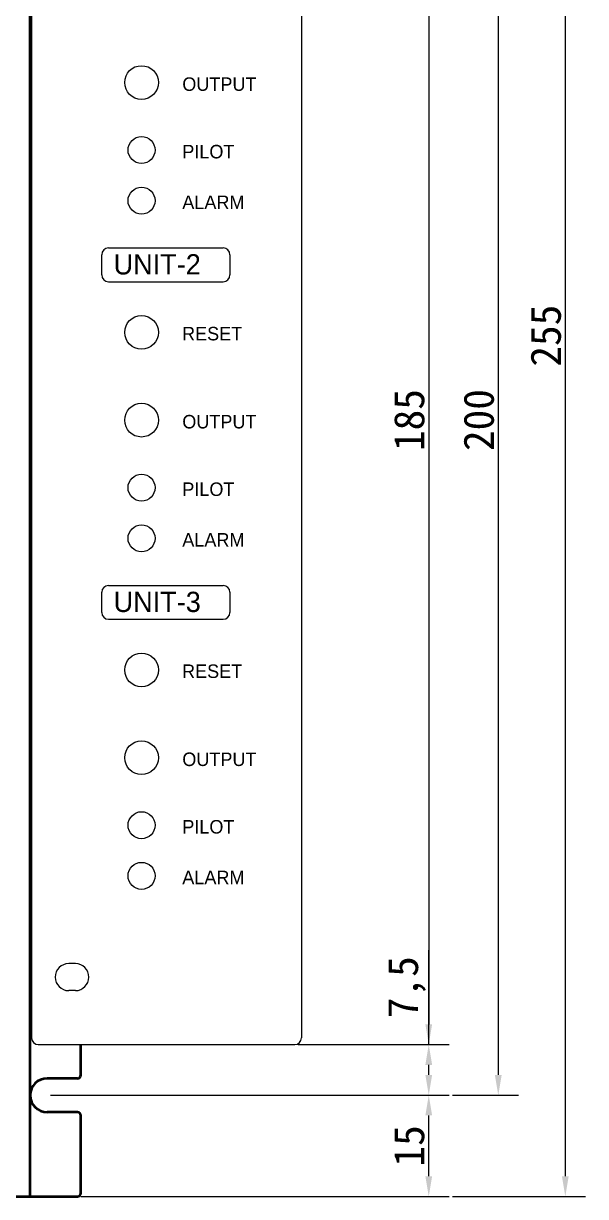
# Model space of a CAD drawing. Header units: millimetres. Extents: x 509 to 2769, y 363 to 1089.
# Drawn here: x 873.9 to 957.2, y 566.4 to 740.1 of the extents above; entities that cross this region are included whole.
import ezdxf

# ---------------------------------------------------------------- set-up
doc = ezdxf.new("R2010")
doc.units = ezdxf.units.MM
for name, color, linetype in [('PCB 커버', 7, 'Continuous'), ('방열판', 7, 'Continuous'), ('케이스', 7, 'Continuous')]:
    doc.layers.add(name, color=color, linetype=linetype)
doc.dimstyles.new('ISO-25', dxfattribs={"dimtxt": 4.5, "dimasz": 3, "dimexe": 3, "dimexo": 0.5, "dimtad": 1, "dimtxsty": 'Standard', "dimcen": 2.5, "dimclrd": 6, "dimclre": 6, "dimclrt": 1, "dimadec": 0, "dimazin": 0, "dimtfac": 1, "dimtmove": 0, "dimatfit": 3, "dimfxl": 3, "dimarcsym": 0})

# ---------------------------------------------------------------- blocks, each defined once
blk = doc.blocks.new('*D7')
at = {"color": 6, "lineweight": -2, "transparency": 16777216}
for p, q in [((914.6, 773.87), (936.96, 773.87)), ((933.96, 770.87), (933.96, 591.87)), ((914.6, 588.87), (936.96, 588.87))]:
    blk.add_line(p, q, dxfattribs=at)
at = {"color": 6, "transparency": 16777216}
for points in [[(933.46, 770.87), (934.46, 770.87), (933.96, 773.87)], [(933.46, 591.87), (934.46, 591.87), (933.96, 588.87)]]:
    blk.add_solid(points, dxfattribs=at)
at = {"layer": 'Defpoints', "color": 0, "transparency": 16777216}
for p in [(914.1, 773.87), (914.1, 588.87), (933.96, 588.87)]:
    blk.add_point(p, dxfattribs=at)
at = {"color": 1, "transparency": 16777216, "insert": (931.08, 681.37), "char_height": 4.5, "attachment_point": 5, "rotation": 90}
blk.add_mtext('185', dxfattribs=at)
blk = doc.blocks.new('*D16')
at = {"color": 6, "lineweight": -2, "transparency": 16777216}
for p, q in [((877.9, 581.37), (936.96, 581.37)), ((933.96, 569.37), (933.96, 578.37)), ((882.4, 566.37), (936.96, 566.37))]:
    blk.add_line(p, q, dxfattribs=at)
at = {"color": 6, "transparency": 16777216}
for points in [[(933.46, 578.37), (934.46, 578.37), (933.96, 581.37)], [(933.46, 569.37), (934.46, 569.37), (933.96, 566.37)]]:
    blk.add_solid(points, dxfattribs=at)
at = {"layer": 'Defpoints', "color": 0, "transparency": 16777216}
for p in [(877.4, 581.37), (933.96, 581.37), (881.9, 566.37)]:
    blk.add_point(p, dxfattribs=at)
at = {"color": 1, "transparency": 16777216, "insert": (931.08, 573.87), "char_height": 4.5, "attachment_point": 5, "rotation": 90}
blk.add_mtext('15', dxfattribs=at)
blk = doc.blocks.new('*D17')
at = {"color": 6, "lineweight": -2, "transparency": 16777216}
for p, q in [((933.96, 588.87), (933.96, 602.87)), ((914.6, 588.87), (936.96, 588.87)), ((933.96, 584.37), (933.96, 585.87)), ((878.4, 581.37), (936.96, 581.37))]:
    blk.add_line(p, q, dxfattribs=at)
at = {"color": 6, "transparency": 16777216}
for points in [[(933.46, 585.87), (934.46, 585.87), (933.96, 588.87)], [(933.46, 584.37), (934.46, 584.37), (933.96, 581.37)]]:
    blk.add_solid(points, dxfattribs=at)
at = {"layer": 'Defpoints', "color": 0, "transparency": 16777216}
for p in [(914.1, 588.87), (933.96, 588.87), (877.9, 581.37)]:
    blk.add_point(p, dxfattribs=at)
at = {"color": 1, "transparency": 16777216, "insert": (930.71, 597.37), "char_height": 4.5, "attachment_point": 5, "rotation": 90}
blk.add_mtext('7,5', dxfattribs=at)
blk = doc.blocks.new('*D1')
at = {"color": 6, "lineweight": -2, "transparency": 16777216}
for p, q in [((937.46, 821.37), (957.19, 821.37)), ((954.19, 818.37), (954.19, 569.37)), ((937.46, 566.37), (957.19, 566.37))]:
    blk.add_line(p, q, dxfattribs=at)
at = {"color": 6, "transparency": 16777216}
for points in [[(953.69, 818.37), (954.69, 818.37), (954.19, 821.37)], [(953.69, 569.37), (954.69, 569.37), (954.19, 566.37)]]:
    blk.add_solid(points, dxfattribs=at)
at = {"layer": 'Defpoints', "color": 0, "transparency": 16777216}
for p in [(936.96, 821.37), (936.96, 566.37), (954.19, 566.37)]:
    blk.add_point(p, dxfattribs=at)
at = {"color": 1, "transparency": 16777216, "insert": (951.32, 693.87), "char_height": 4.5, "attachment_point": 5, "rotation": 90}
blk.add_mtext('255', dxfattribs=at)
blk = doc.blocks.new('*D2')
at = {"color": 6, "lineweight": -2, "transparency": 16777216}
for p, q in [((937.46, 781.37), (947.26, 781.37)), ((944.26, 778.37), (944.26, 584.37)), ((937.46, 581.37), (947.26, 581.37))]:
    blk.add_line(p, q, dxfattribs=at)
at = {"color": 6, "transparency": 16777216}
for points in [[(943.76, 778.37), (944.76, 778.37), (944.26, 781.37)], [(943.76, 584.37), (944.76, 584.37), (944.26, 581.37)]]:
    blk.add_solid(points, dxfattribs=at)
at = {"layer": 'Defpoints', "color": 0, "transparency": 16777216}
for p in [(936.96, 781.37), (936.96, 581.37), (944.26, 581.37)]:
    blk.add_point(p, dxfattribs=at)
at = {"color": 1, "transparency": 16777216, "insert": (941.39, 681.37), "char_height": 4.5, "attachment_point": 5, "rotation": 90}
blk.add_mtext('200', dxfattribs=at)

msp = doc.modelspace()

# ---------------------------------------------------------------- linework, layer by layer
for p, q in [((885.501, 702.866), (885.501, 705.867)), ((886.501, 706.867), (903.505, 706.867)), ((904.505, 705.867), (904.505, 702.866)), ((886.501, 701.866), (903.505, 701.866)), ((886.501, 656.867), (903.505, 656.867)), ((885.501, 652.866), (885.501, 655.867)), ((904.505, 655.867), (904.505, 652.866)), ((886.501, 651.866), (903.505, 651.866))]:
    msp.add_line(p, q)
for centre, start, end in [((886.501, 705.867), 90, 180), ((903.505, 705.867), 0, 90), ((886.501, 702.866), 180, 270), ((903.505, 702.866), 270, 0), ((886.501, 655.867), 90, 180), ((903.505, 655.867), 0, 90), ((886.501, 652.866), 180, 270), ((903.505, 652.866), 270, 0)]:
    msp.add_arc(centre, 1, start, end)
at = {"layer": 'PCB 커버', "ltscale": 10}
for p, q in [((875.103, 772.865), (875.103, 589.865)), ((915.103, 772.865), (915.103, 589.865))]:
    msp.add_line(p, q, dxfattribs=at)
at = {"layer": 'PCB 커버'}
for p, q in [((881.603, 600.865), (880.603, 600.865)), ((881.603, 596.865), (880.603, 596.865)), ((876.103, 588.865), (914.103, 588.865))]:
    msp.add_line(p, q, dxfattribs=at)
for centre, radius in [((891.403, 731.362), 2.5), ((891.403, 721.362), 2), ((891.403, 713.862), 2), ((891.403, 694.362), 2.5), ((891.403, 681.362), 2.5), ((891.403, 671.362), 2), ((891.403, 663.862), 2), ((891.403, 644.362), 2.5), ((891.403, 631.362), 2.5), ((891.403, 621.362), 2), ((891.403, 613.862), 2)]:
    msp.add_circle(centre, radius, dxfattribs=at)
for centre, radius, start, end in [((880.603, 598.865), 2, 90, 270), ((881.603, 598.865), 2, 270, 90), ((876.103, 589.865), 1, 180, 270)]:
    msp.add_arc(centre, radius, start, end, dxfattribs=at)
at = {"layer": 'PCB 커버', "ltscale": 10}
msp.add_arc((914.103, 589.865), 1, 270, 0, dxfattribs=at)
at = {"layer": '방열판', "lineweight": 50}
for p, q in [((874.903, 566.365), (874.903, 796.365)), ((882.403, 584.365), (882.403, 588.865)), ((881.903, 583.865), (877.403, 583.865)), ((881.903, 578.865), (877.403, 578.865)), ((882.403, 566.865), (882.403, 578.365)), ((767.903, 566.365), (881.903, 566.365))]:
    msp.add_line(p, q, dxfattribs=at)
for centre, radius, start, end in [((877.403, 581.365), 2.5, 90, 270), ((881.903, 584.365), 0.5, 270, 0), ((881.903, 578.365), 0.5, 0, 90), ((881.903, 566.865), 0.5, 270, 0)]:
    msp.add_arc(centre, radius, start, end, dxfattribs=at)
at = {"layer": '케이스'}
msp.add_line((874.903, 821.365), (874.903, 566.365), dxfattribs=at)

# ---------------------------------------------------------------- texts
at = {"attachment_point": 1}
for s, insert, char_height, width in [('{\\f\uffc8\uffdeﾸￕￅￂﾰﾡﾶ\ufff7ￃﾼ|b0|i0|c129|p18;OUTPUT}', (897.439, 732.13), 2, 10.6922), ('{\\f\uffc8\uffdeﾸￕￅￂﾰﾡﾶ\ufff7ￃﾼ|b0|i0|c129|p18;PILOT}', (897.439, 722.13), 2, 10.6922), ('{\\f\uffc8\uffdeﾸￕￅￂﾰﾡﾶ\ufff7ￃﾼ|b0|i0|c129|p18;ALARM}', (897.439, 714.63), 2, 10.6922), ('{\\f@\uffc8\uffdeﾸￕￅￂﾰﾡﾶ\ufff7ￃﾼ|b0|i0|c129|p18;UNIT-2}', (887.256, 705.941), 3, 12.4589), ('{\\f\uffc8\uffdeﾸￕￅￂﾰﾡﾶ\ufff7ￃﾼ|b0|i0|c129|p18;RESET}', (897.402, 695.173), 2, 9.6082), ('{\\f\uffc8\uffdeﾸￕￅￂﾰﾡﾶ\ufff7ￃﾼ|b0|i0|c129|p18;OUTPUT}', (897.439, 682.13), 2, 10.6922), ('{\\f\uffc8\uffdeﾸￕￅￂﾰﾡﾶ\ufff7ￃﾼ|b0|i0|c129|p18;PILOT}', (897.439, 672.13), 2, 10.6922), ('{\\f\uffc8\uffdeﾸￕￅￂﾰﾡﾶ\ufff7ￃﾼ|b0|i0|c129|p18;ALARM}', (897.439, 664.63), 2, 10.6922), ('{\\f@\uffc8\uffdeﾸￕￅￂﾰﾡﾶ\ufff7ￃﾼ|b0|i0|c129|p18;UNIT-3}', (887.256, 655.941), 3, 12.4589), ('{\\f\uffc8\uffdeﾸￕￅￂﾰﾡﾶ\ufff7ￃﾼ|b0|i0|c129|p18;RESET}', (897.402, 645.173), 2, 9.6082), ('{\\f\uffc8\uffdeﾸￕￅￂﾰﾡﾶ\ufff7ￃﾼ|b0|i0|c129|p18;OUTPUT}', (897.439, 632.13), 2, 10.6922), ('{\\f\uffc8\uffdeﾸￕￅￂﾰﾡﾶ\ufff7ￃﾼ|b0|i0|c129|p18;PILOT}', (897.439, 622.13), 2, 10.6922), ('{\\f\uffc8\uffdeﾸￕￅￂﾰﾡﾶ\ufff7ￃﾼ|b0|i0|c129|p18;ALARM}', (897.439, 614.63), 2, 10.6922)]:
    msp.add_mtext(s, dxfattribs=dict(at, insert=insert, char_height=char_height, width=width))

# ---------------------------------------------------------------- dimensions: what is measured, and where the dimension line sits
dim = msp.add_linear_dim(base=(954.193, 566.365), p1=(936.955, 821.365), p2=(936.955, 566.365), angle=90, dimstyle='ISO-25')
dim.commit()
dim.dimension.update_dxf_attribs({"geometry": '*D1', "text_midpoint": (954.193, 693.865), "dimtype": 160})
for base, p1, p2, picture, middle in [((944.26, 581.365), (936.955, 781.365), (936.955, 581.365), '*D2', (941.385, 681.365)), ((933.955, 588.865), (914.103, 773.865), (914.103, 588.865), '*D7', (931.08, 681.365)), ((933.955, 588.865), (877.903, 581.365), (914.103, 588.865), '*D17', (930.705, 597.365)), ((933.955, 581.365), (881.903, 566.365), (877.403, 581.365), '*D16', (931.08, 573.865))]:
    dim = msp.add_linear_dim(base=base, p1=p1, p2=p2, angle=90, dimstyle='ISO-25')
    dim.commit()
    dim.dimension.update_dxf_attribs({"geometry": picture, "text_midpoint": middle})

doc.saveas('drawing.dxf')
